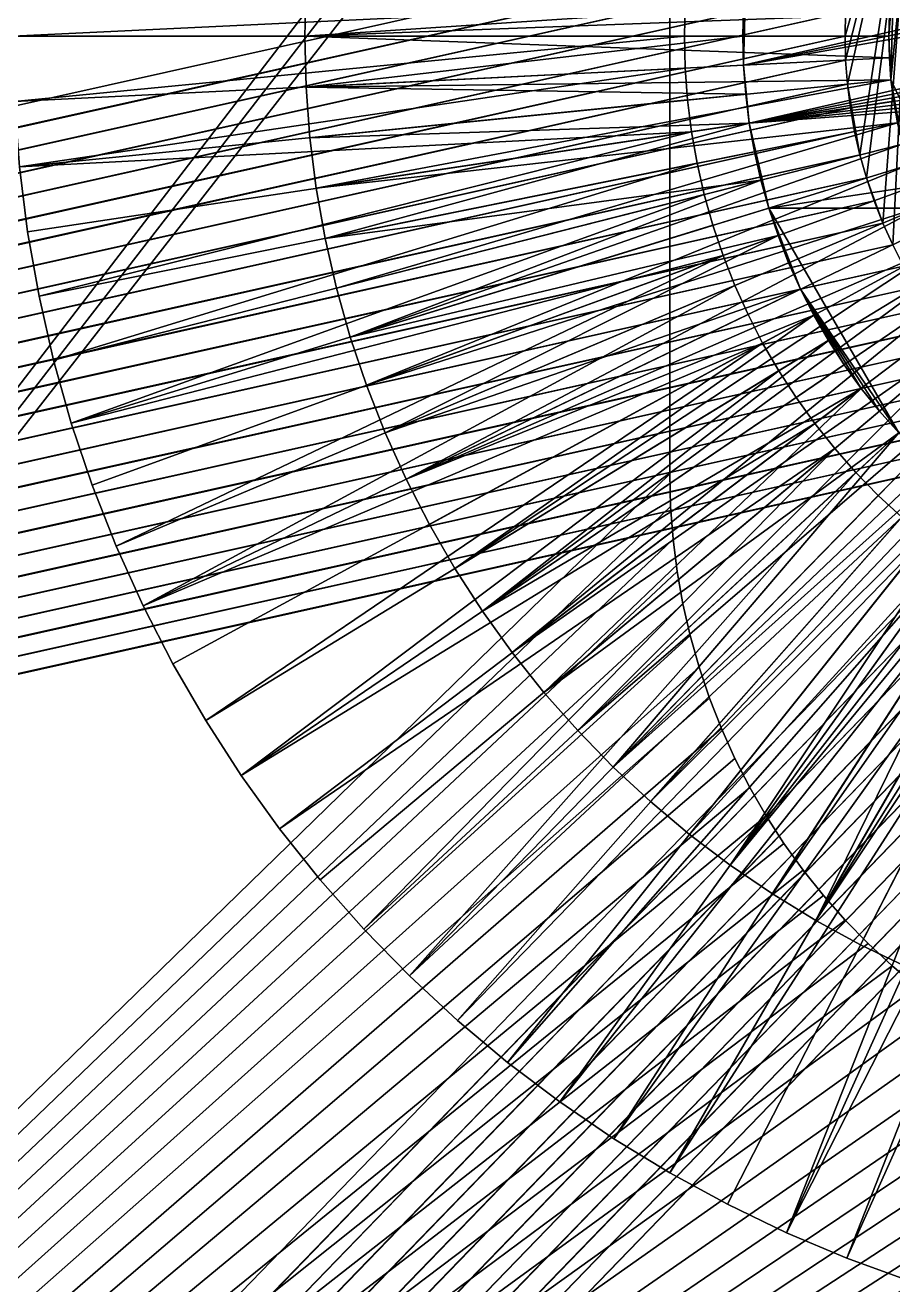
# Model space of a CAD drawing. Header units: millimetres. Extents: x 0 to 520, y -2 to 382.
# Drawn here: x 180.542 to 183.514, y 338.72 to 343.037 of the extents above; entities that cross this region are included whole.
import ezdxf

# ---------------------------------------------------------------- set-up
doc = ezdxf.new("R2010")
doc.units = ezdxf.units.MM

msp = doc.modelspace()

# ---------------------------------------------------------------- linework, layer by layer
at = {"layer": 'BRASS', "color": 52}
for points in [[(509.2, 369.2, 103), (10.8, 369.2, 103), (10.8, 10.8, 103)], [(509.2, 369.2, 103), (10.8, 10.8, 103), (509.2, 10.8, 103)], [(20.5, 359.5, 86), (183.401, 343.4071, 86), (38.3153, 310.9963, 86)], [(183.3521, 343.0822, 92), (183.5921, 343.8604, 92), (183.35, 343, 92)], [(183.35, 343, 92), (183.5921, 343.8604, 92), (183.3521, 342.9178, 92)], [(183.3521, 342.9178, 92), (183.5921, 343.8604, 92), (183.3582, 342.8357, 92)], [(183.3582, 342.8357, 92), (183.5921, 343.8604, 92), (183.401, 342.5929, 92)], [(183.401, 342.5929, 92), (183.5921, 343.8604, 92), (183.4233, 342.5137, 92)], [(183.4233, 342.5137, 92), (183.5921, 343.8604, 92), (183.4796, 342.3591, 92)], [(183.4796, 342.3591, 92), (183.5921, 343.8604, 92), (183.5134, 342.2841, 92)], [(183.5134, 342.2841, 92), (183.5921, 343.8604, 92), (183.5509, 342.2109, 92)], [(38.3153, 310.9963, 86), (183.401, 343.4071, 86), (183.3827, 343.3269, 86)], [(38.3153, 310.9963, 86), (183.3827, 343.3269, 86), (38.3633, 310.9295, 86)], [(38.3633, 310.9295, 86), (183.3827, 343.3269, 86), (183.3684, 343.2459, 86)], [(38.3633, 310.9295, 86), (183.3684, 343.2459, 86), (38.4079, 310.8604, 86)], [(38.4079, 310.8604, 86), (183.3684, 343.2459, 86), (183.3582, 343.1643, 86)], [(38.4079, 310.8604, 86), (183.3582, 343.1643, 86), (38.4491, 310.7891, 86)], [(38.4491, 310.7891, 86), (183.3582, 343.1643, 86), (183.3521, 343.0822, 86)], [(38.4491, 310.7891, 86), (183.3521, 343.0822, 86), (38.4866, 310.7159, 86)], [(38.4866, 310.7159, 86), (183.3521, 343.0822, 86), (183.35, 343, 86)], [(183.3521, 343.0822, 92), (183.35, 343, 92), (183.3521, 343.0822, 86)], [(183.3521, 343.0822, 86), (183.35, 343, 92), (183.35, 343, 86)], [(38.4866, 310.7159, 86), (183.35, 343, 86), (38.5204, 310.6409, 86)], [(38.5204, 310.6409, 86), (183.35, 343, 86), (183.3521, 342.9178, 86)], [(183.35, 343, 92), (183.3521, 342.9178, 92), (183.35, 343, 86)], [(183.35, 343, 86), (183.3521, 342.9178, 92), (183.3521, 342.9178, 86)], [(38.5204, 310.6409, 86), (183.3521, 342.9178, 86), (38.5505, 310.5643, 86)], [(38.5505, 310.5643, 86), (183.3521, 342.9178, 86), (183.3582, 342.8357, 86)], [(183.3521, 342.9178, 92), (183.3582, 342.8357, 92), (183.3521, 342.9178, 86)], [(183.3521, 342.9178, 86), (183.3582, 342.8357, 92), (183.3582, 342.8357, 86)], [(38.5505, 310.5643, 86), (183.3582, 342.8357, 86), (38.5767, 310.4863, 86)], [(38.5767, 310.4863, 86), (183.3582, 342.8357, 86), (183.3684, 342.7541, 86)], [(183.3582, 342.8357, 92), (183.3684, 342.7541, 92), (183.3582, 342.8357, 86)], [(183.3582, 342.8357, 86), (183.3684, 342.7541, 92), (183.3684, 342.7541, 86)], [(183.3684, 342.7541, 92), (183.3582, 342.8357, 92), (183.3827, 342.6731, 92)], [(183.3827, 342.6731, 92), (183.3582, 342.8357, 92), (183.401, 342.5929, 92)], [(38.5767, 310.4863, 86), (183.3684, 342.7541, 86), (38.599, 310.4071, 86)], [(38.599, 310.4071, 86), (183.3684, 342.7541, 86), (183.3827, 342.6731, 86)], [(183.3684, 342.7541, 92), (183.3827, 342.6731, 92), (183.3684, 342.7541, 86)], [(183.3684, 342.7541, 86), (183.3827, 342.6731, 92), (183.3827, 342.6731, 86)], [(38.599, 310.4071, 86), (183.3827, 342.6731, 86), (38.6173, 310.3269, 86)], [(38.6173, 310.3269, 86), (183.3827, 342.6731, 86), (183.401, 342.5929, 86)], [(183.3827, 342.6731, 92), (183.401, 342.5929, 92), (183.3827, 342.6731, 86)], [(183.3827, 342.6731, 86), (183.401, 342.5929, 92), (183.401, 342.5929, 86)], [(38.6173, 310.3269, 86), (183.401, 342.5929, 86), (38.6316, 310.2459, 86)], [(38.6316, 310.2459, 86), (183.401, 342.5929, 86), (183.4233, 342.5137, 86)], [(183.401, 342.5929, 92), (183.4233, 342.5137, 92), (183.401, 342.5929, 86)], [(183.401, 342.5929, 86), (183.4233, 342.5137, 92), (183.4233, 342.5137, 86)], [(38.6316, 310.2459, 86), (183.4233, 342.5137, 86), (38.6418, 310.1643, 86)], [(38.6418, 310.1643, 86), (183.4233, 342.5137, 86), (183.4495, 342.4357, 86)], [(183.4233, 342.5137, 92), (183.4495, 342.4357, 92), (183.4233, 342.5137, 86)], [(183.4233, 342.5137, 86), (183.4495, 342.4357, 92), (183.4495, 342.4357, 86)], [(183.4495, 342.4357, 92), (183.4233, 342.5137, 92), (183.4796, 342.3591, 92)], [(38.6418, 310.1643, 86), (183.4495, 342.4357, 86), (38.6479, 310.0822, 86)], [(38.6479, 310.0822, 86), (183.4495, 342.4357, 86), (183.4796, 342.3591, 86)], [(183.4495, 342.4357, 92), (183.4796, 342.3591, 92), (183.4495, 342.4357, 86)], [(183.4495, 342.4357, 86), (183.4796, 342.3591, 92), (183.4796, 342.3591, 86)], [(38.6479, 310.0822, 86), (183.4796, 342.3591, 86), (38.65, 310, 86)], [(38.65, 310, 86), (183.4796, 342.3591, 86), (183.5134, 342.2841, 86)], [(183.4796, 342.3591, 92), (183.5134, 342.2841, 92), (183.4796, 342.3591, 86)], [(183.4796, 342.3591, 86), (183.5134, 342.2841, 92), (183.5134, 342.2841, 86)], [(38.6479, 309.9178, 86), (183.5134, 342.2841, 86), (183.5509, 342.2109, 86)], [(38.65, 310, 86), (183.5134, 342.2841, 86), (38.6479, 309.9178, 86)], [(183.5134, 342.2841, 92), (183.5509, 342.2109, 92), (183.5134, 342.2841, 86)], [(183.5134, 342.2841, 86), (183.5509, 342.2109, 92), (183.5509, 342.2109, 86)], [(38.6418, 309.8357, 86), (183.5509, 342.2109, 86), (183.5921, 342.1396, 86)], [(38.6479, 309.9178, 86), (183.5509, 342.2109, 86), (38.6418, 309.8357, 86)], [(38.6316, 309.7541, 86), (183.5921, 342.1396, 86), (183.6367, 342.0705, 86)], [(38.6418, 309.8357, 86), (183.5921, 342.1396, 86), (38.6316, 309.7541, 86)], [(38.6173, 309.6731, 86), (183.6367, 342.0705, 86), (183.6847, 342.0037, 86)], [(38.6316, 309.7541, 86), (183.6367, 342.0705, 86), (38.6173, 309.6731, 86)], [(38.599, 309.5929, 86), (183.6847, 342.0037, 86), (183.736, 341.9394, 86)], [(38.6173, 309.6731, 86), (183.6847, 342.0037, 86), (38.599, 309.5929, 86)], [(38.599, 309.5929, 86), (183.736, 341.9394, 86), (38.5767, 309.5137, 86)], [(38.5767, 309.5137, 86), (183.736, 341.9394, 86), (183.7905, 341.8777, 86)], [(38.5505, 309.4357, 86), (183.7905, 341.8777, 86), (183.8479, 341.8188, 86)], [(38.5767, 309.5137, 86), (183.7905, 341.8777, 86), (38.5505, 309.4357, 86)], [(38.5505, 309.4357, 86), (183.8479, 341.8188, 86), (38.5204, 309.3591, 86)], [(183.8479, 341.8188, 86), (183.9082, 341.7629, 86), (38.5204, 309.3591, 86)], [(38.5204, 309.3591, 86), (183.9082, 341.7629, 86), (38.4866, 309.2841, 86)], [(183.9082, 341.7629, 86), (183.9712, 341.71, 86), (38.4866, 309.2841, 86)], [(38.4866, 309.2841, 86), (183.9712, 341.71, 86), (38.4491, 309.2109, 86)], [(183.9712, 341.71, 86), (184.0368, 341.6603, 86), (38.4491, 309.2109, 86)], [(38.4491, 309.2109, 86), (184.0368, 341.6603, 86), (38.4079, 309.1396, 86)], [(184.0368, 341.6603, 86), (184.1048, 341.614, 86), (38.4079, 309.1396, 86)], [(38.4079, 309.1396, 86), (184.1048, 341.614, 86), (38.3633, 309.0705, 86)], [(38.3633, 309.0705, 86), (184.1048, 341.614, 86), (38.3633, 190.9295, 86)], [(184.1048, 341.614, 86), (184.175, 341.5711, 86), (38.3633, 190.9295, 86)], [(38.3633, 190.9295, 86), (184.175, 341.5711, 86), (38.4079, 190.8604, 86)], [(184.175, 341.5711, 86), (184.2473, 341.5317, 86), (38.4079, 190.8604, 86)], [(38.4079, 190.8604, 86), (184.2473, 341.5317, 86), (38.4491, 190.7891, 86)], [(184.2473, 341.5317, 86), (184.3214, 341.496, 86), (38.4491, 190.7891, 86)], [(38.4491, 190.7891, 86), (184.3214, 341.496, 86), (38.4866, 190.7159, 86)], [(184.3214, 341.496, 86), (184.3972, 341.4641, 86), (38.4866, 190.7159, 86)], [(38.4866, 190.7159, 86), (184.3972, 341.4641, 86), (38.5204, 190.6409, 86)], [(184.3972, 341.4641, 86), (184.4745, 341.4359, 86), (38.5204, 190.6409, 86)], [(38.5204, 190.6409, 86), (184.4745, 341.4359, 86), (38.5505, 190.5643, 86)], [(184.4745, 341.4359, 86), (184.5531, 341.4117, 86), (38.5505, 190.5643, 86)], [(38.5505, 190.5643, 86), (184.5531, 341.4117, 86), (38.5767, 190.4863, 86)], [(184.5531, 341.4117, 86), (184.6328, 341.3914, 86), (38.5767, 190.4863, 86)], [(38.5767, 190.4863, 86), (184.6328, 341.3914, 86), (38.599, 190.4071, 86)], [(184.6328, 341.3914, 86), (184.7135, 341.3751, 86), (38.599, 190.4071, 86)], [(38.599, 190.4071, 86), (184.7135, 341.3751, 86), (38.6173, 190.3269, 86)], [(184.7135, 341.3751, 86), (184.7948, 341.3628, 86), (38.6173, 190.3269, 86)], [(38.6173, 190.3269, 86), (184.7948, 341.3628, 86), (38.6316, 190.2459, 86)], [(184.7948, 341.3628, 86), (184.8767, 341.3546, 86), (38.6316, 190.2459, 86)], [(38.6316, 190.2459, 86), (184.8767, 341.3546, 86), (38.6418, 190.1643, 86)], [(184.8767, 341.3546, 86), (184.9589, 341.3505, 86), (38.6418, 190.1643, 86)], [(38.6418, 190.1643, 86), (184.9589, 341.3505, 86), (38.6479, 190.0822, 86)], [(38.6479, 190.0822, 86), (185.0411, 341.3505, 86), (38.65, 190, 86)], [(184.9589, 341.3505, 86), (185.0411, 341.3505, 86), (38.6479, 190.0822, 86)], [(38.65, 190, 86), (185.0411, 341.3505, 86), (185.0411, 38.6495, 86)]]:
    msp.add_3dface(points, dxfattribs=at)
at = {"layer": 'STEEL', "color": 8}
for points in [[(173, 332, 86), (182.7612, 344.724, 86), (173, 360, 86)], [(182.75, 344.5, 83), (173, 332, 83), (173, 357, 83)], [(173, 332, 86), (182.7528, 344.6122, 86), (182.7612, 344.724, 86)], [(173, 332, 86), (182.75, 344.5, 86), (182.7528, 344.6122, 86)], [(182.75, 341.5, 83), (173, 332, 83), (182.75, 344.5, 83)], [(173, 332, 86), (182.75, 341.5, 86), (182.75, 344.5, 86)], [(182.75, 344.5, 83), (182.75, 344.5, 86), (182.75, 341.5, 83)], [(182.75, 341.5, 83), (182.75, 344.5, 86), (182.75, 341.5, 86)], [(183.0025, 342.9003, 90), (186.843, 343.7769, 90), (183.0099, 343.1991, 90)], [(183.0025, 342.9003, 90), (186.8794, 343.684, 90), (186.843, 343.7769, 90)], [(183.0025, 342.9003, 90), (186.9111, 343.5895, 90), (186.8794, 343.684, 90)], [(183.0223, 342.7019, 90), (186.9111, 343.5895, 90), (183.0025, 342.9003, 90)], [(183.0223, 342.7019, 90), (186.9382, 343.4935, 90), (186.9111, 343.5895, 90)], [(183.0223, 342.7019, 90), (186.9603, 343.3963, 90), (186.9382, 343.4935, 90)], [(183.5666, 343.4421, 80.4), (183.5075, 342.8506, 80.4), (183.5168, 343.2236, 80.4)], [(183.5666, 343.4421, 80.4), (183.9526, 341.9262, 80.4), (183.5075, 342.8506, 80.4)], [(183.0223, 342.7019, 90), (186.9777, 343.2981, 90), (186.9603, 343.3963, 90)], [(183.0223, 342.7019, 90), (186.9901, 343.1991, 90), (186.9777, 343.2981, 90)], [(180.5, 343, 83), (182.8027, 343.1097, 83), (180.5056, 343.2243, 83)], [(182.8027, 343.1097, 82), (180.5, 343, 82), (180.5056, 343.2243, 82)], [(183.5168, 343.2236, 80.4), (183.5, 343, 80.4), (183.5019, 343.0748, 80.4)], [(183.5168, 343.2236, 80.4), (183.5075, 342.8506, 80.4), (183.5, 343, 80.4)], [(183, 343, 90), (183.0099, 343.1991, 90), (183.0025, 343.0997, 90)], [(183.0025, 342.9003, 90), (183.0099, 343.1991, 90), (183, 343, 90)], [(183.0223, 342.7019, 90), (186.9975, 343.0997, 90), (186.9901, 343.1991, 90)], [(181.5, 343, 82), (183.0025, 343.0997, 82), (181.5044, 343.1745, 82)], [(181.5, 343, 82), (181.5044, 343.1745, 78.5), (181.5, 343, 78.5)], [(181.5, 343, 82), (181.5044, 343.1745, 82), (181.5044, 343.1745, 78.5)], [(183.5019, 343.0748, 78.5), (181.5, 343, 78.5), (181.5044, 343.1745, 78.5)], [(180.5, 343, 83), (182.8, 343, 83), (182.8027, 343.1097, 83)], [(182.8, 343, 82), (180.5, 343, 82), (182.8027, 343.1097, 82)], [(181.5, 343, 82), (183, 343, 82), (183.0025, 343.0997, 82)], [(182.8027, 343.1097, 82), (182.8, 343, 83), (182.8, 343, 82)], [(182.8027, 343.1097, 83), (182.8, 343, 83), (182.8027, 343.1097, 82)], [(183, 343, 90), (183.0025, 343.0997, 82), (183, 343, 82)], [(183, 343, 90), (183.0025, 343.0997, 90), (183.0025, 343.0997, 82)], [(183.0223, 342.7019, 90), (187, 343, 90), (186.9975, 343.0997, 90)], [(183.5, 343, 78.5), (181.5, 343, 78.5), (183.5019, 343.0748, 78.5)], [(183.5019, 343.0748, 80.4), (183.5, 343, 80.4), (183.5019, 343.0748, 78.5)], [(183.5019, 343.0748, 78.5), (183.5, 343, 80.4), (183.5, 343, 78.5)], [(180.5056, 342.7757, 83), (182.8, 343, 83), (180.5, 343, 83)], [(182.8, 343, 82), (180.5056, 342.7757, 82), (180.5, 343, 82)], [(180.5056, 342.7757, 83), (182.8027, 342.8903, 83), (182.8, 343, 83)], [(182.8027, 342.8903, 82), (180.5056, 342.7757, 82), (182.8, 343, 82)], [(181.5044, 342.8255, 82), (183, 343, 82), (181.5, 343, 82)], [(181.5044, 342.8255, 82), (181.5, 343, 82), (181.5, 343, 78.5)], [(181.5044, 342.8255, 82), (181.5, 343, 78.5), (181.5044, 342.8255, 78.5)], [(183.5019, 342.9252, 78.5), (181.5, 343, 78.5), (183.5, 343, 78.5)], [(183.5019, 342.9252, 78.5), (181.5044, 342.8255, 78.5), (181.5, 343, 78.5)], [(181.5044, 342.8255, 82), (183.0025, 342.9003, 82), (183, 343, 82)], [(182.8, 343, 83), (182.8027, 342.8903, 83), (182.8, 343, 82)], [(182.8, 343, 82), (182.8027, 342.8903, 83), (182.8027, 342.8903, 82)], [(183.0025, 342.9003, 90), (183, 343, 90), (183, 343, 82)], [(183.0025, 342.9003, 90), (183, 343, 82), (183.0025, 342.9003, 82)], [(183.0889, 342.4105, 90), (187, 343, 90), (183.0223, 342.7019, 90)], [(183.0889, 342.4105, 90), (186.9111, 342.4105, 90), (187, 343, 90)], [(183.5, 343, 80.4), (183.5019, 342.9252, 80.4), (183.5, 343, 78.5)], [(183.5, 343, 78.5), (183.5019, 342.9252, 80.4), (183.5019, 342.9252, 78.5)], [(183.5, 343, 80.4), (183.5075, 342.8506, 80.4), (183.5019, 342.9252, 80.4)], [(183.5075, 342.8506, 78.5), (181.5044, 342.8255, 78.5), (183.5019, 342.9252, 78.5)], [(183.5019, 342.9252, 78.5), (183.5075, 342.8506, 80.4), (183.5075, 342.8506, 78.5)], [(183.5019, 342.9252, 80.4), (183.5075, 342.8506, 80.4), (183.5019, 342.9252, 78.5)], [(180.5224, 342.5519, 83), (182.8027, 342.8903, 83), (180.5056, 342.7757, 83)], [(182.8027, 342.8903, 82), (180.5224, 342.5519, 82), (180.5056, 342.7757, 82)], [(180.5224, 342.5519, 83), (182.8109, 342.781, 83), (182.8027, 342.8903, 83)], [(182.8109, 342.781, 82), (180.5224, 342.5519, 82), (182.8027, 342.8903, 82)], [(181.5044, 342.8255, 82), (183.0099, 342.8009, 82), (183.0025, 342.9003, 82)], [(182.8027, 342.8903, 82), (182.8109, 342.781, 83), (182.8109, 342.781, 82)], [(182.8027, 342.8903, 83), (182.8109, 342.781, 83), (182.8027, 342.8903, 82)], [(183.0099, 342.8009, 90), (183.0025, 342.9003, 82), (183.0099, 342.8009, 82)], [(183.0099, 342.8009, 90), (183.0025, 342.9003, 90), (183.0025, 342.9003, 82)], [(183.0223, 342.7019, 90), (183.0025, 342.9003, 90), (183.0099, 342.8009, 90)], [(183.5075, 342.8506, 78.5), (181.5174, 342.6515, 78.5), (181.5044, 342.8255, 78.5)], [(183.5075, 342.8506, 78.5), (181.5391, 342.4784, 78.5), (181.5174, 342.6515, 78.5)], [(183.5168, 342.7764, 78.5), (181.5391, 342.4784, 78.5), (183.5075, 342.8506, 78.5)], [(183.5075, 342.8506, 78.5), (183.5168, 342.7764, 80.4), (183.5168, 342.7764, 78.5)], [(183.5075, 342.8506, 80.4), (183.5168, 342.7764, 80.4), (183.5075, 342.8506, 78.5)], [(183.5075, 342.8506, 80.4), (183.5297, 342.7028, 80.4), (183.5168, 342.7764, 80.4)], [(183.5075, 342.8506, 80.4), (183.5464, 342.6299, 80.4), (183.5297, 342.7028, 80.4)], [(183.5075, 342.8506, 80.4), (183.9526, 341.9262, 80.4), (183.5464, 342.6299, 80.4)], [(181.5174, 342.6515, 82), (183.0099, 342.8009, 82), (181.5044, 342.8255, 82)], [(181.5174, 342.6515, 82), (181.5044, 342.8255, 78.5), (181.5174, 342.6515, 78.5)], [(181.5174, 342.6515, 82), (181.5044, 342.8255, 82), (181.5044, 342.8255, 78.5)], [(181.5174, 342.6515, 82), (183.0223, 342.7019, 82), (183.0099, 342.8009, 82)], [(183.0223, 342.7019, 90), (183.0099, 342.8009, 82), (183.0223, 342.7019, 82)], [(183.0223, 342.7019, 90), (183.0099, 342.8009, 90), (183.0099, 342.8009, 82)], [(180.5224, 342.5519, 83), (182.8246, 342.6721, 83), (182.8109, 342.781, 83)], [(182.8246, 342.6721, 82), (180.5224, 342.5519, 82), (182.8109, 342.781, 82)], [(183.5297, 342.7028, 78.5), (181.5391, 342.4784, 78.5), (183.5168, 342.7764, 78.5)], [(182.8109, 342.781, 82), (182.8246, 342.6721, 83), (182.8246, 342.6721, 82)], [(182.8109, 342.781, 83), (182.8246, 342.6721, 83), (182.8109, 342.781, 82)], [(183.5297, 342.7028, 78.5), (181.5694, 342.3065, 78.5), (181.5391, 342.4784, 78.5)], [(183.5297, 342.7028, 78.5), (181.6082, 342.1363, 78.5), (181.5694, 342.3065, 78.5)], [(183.5464, 342.6299, 78.5), (181.6082, 342.1363, 78.5), (183.5297, 342.7028, 78.5)], [(180.5503, 342.3293, 83), (182.8246, 342.6721, 83), (180.5224, 342.5519, 83)], [(182.8246, 342.6721, 82), (180.5503, 342.3293, 82), (180.5224, 342.5519, 82)], [(180.5892, 342.1083, 83), (182.8246, 342.6721, 83), (180.5503, 342.3293, 83)], [(182.8246, 342.6721, 82), (180.5892, 342.1083, 82), (180.5503, 342.3293, 82)], [(180.5892, 342.1083, 83), (182.8436, 342.5641, 83), (182.8246, 342.6721, 83)], [(182.8436, 342.5641, 82), (180.5892, 342.1083, 82), (182.8246, 342.6721, 82)], [(181.5391, 342.4784, 82), (183.0223, 342.7019, 82), (181.5174, 342.6515, 82)], [(181.5694, 342.3065, 82), (183.0223, 342.7019, 82), (181.5391, 342.4784, 82)], [(181.5694, 342.3065, 82), (183.0397, 342.6037, 82), (183.0223, 342.7019, 82)], [(182.8246, 342.6721, 82), (182.8436, 342.5641, 83), (182.8436, 342.5641, 82)], [(182.8246, 342.6721, 83), (182.8436, 342.5641, 83), (182.8246, 342.6721, 82)], [(183.0223, 342.7019, 90), (183.0223, 342.7019, 82), (183.0397, 342.6037, 82)], [(183.0397, 342.6037, 90), (183.0223, 342.7019, 90), (183.0397, 342.6037, 82)], [(183.0618, 342.5065, 90), (183.0223, 342.7019, 90), (183.0397, 342.6037, 90)], [(183.0889, 342.4105, 90), (183.0223, 342.7019, 90), (183.0618, 342.5065, 90)], [(181.5391, 342.4784, 82), (181.5174, 342.6515, 78.5), (181.5391, 342.4784, 78.5)], [(181.5391, 342.4784, 82), (181.5174, 342.6515, 82), (181.5174, 342.6515, 78.5)], [(183.5464, 342.6299, 78.5), (181.6555, 341.9684, 78.5), (181.6082, 342.1363, 78.5)], [(183.5666, 342.5579, 78.5), (181.6555, 341.9684, 78.5), (183.5464, 342.6299, 78.5)], [(181.5694, 342.3065, 82), (183.0618, 342.5065, 82), (183.0397, 342.6037, 82)], [(183.0618, 342.5065, 90), (183.0397, 342.6037, 82), (183.0618, 342.5065, 82)], [(183.0618, 342.5065, 90), (183.0397, 342.6037, 90), (183.0397, 342.6037, 82)], [(180.5503, 342.3293, 83), (180.5224, 342.5519, 82), (180.5503, 342.3293, 82)], [(180.5503, 342.3293, 83), (180.5224, 342.5519, 83), (180.5224, 342.5519, 82)], [(180.6392, 341.8896, 83), (182.8436, 342.5641, 83), (180.5892, 342.1083, 83)], [(182.8436, 342.5641, 82), (180.6392, 341.8896, 82), (180.5892, 342.1083, 82)], [(180.6392, 341.8896, 83), (182.868, 342.4571, 83), (182.8436, 342.5641, 83)], [(182.868, 342.4571, 82), (180.6392, 341.8896, 82), (182.8436, 342.5641, 82)], [(183.5666, 342.5579, 78.5), (181.7111, 341.8029, 78.5), (181.6555, 341.9684, 78.5)], [(183.5905, 342.487, 78.5), (181.7111, 341.8029, 78.5), (183.5666, 342.5579, 78.5)], [(182.8436, 342.5641, 82), (182.868, 342.4571, 83), (182.868, 342.4571, 82)], [(182.8436, 342.5641, 83), (182.868, 342.4571, 83), (182.8436, 342.5641, 82)], [(181.6082, 342.1363, 82), (183.0618, 342.5065, 82), (181.5694, 342.3065, 82)], [(181.6555, 341.9684, 82), (183.0618, 342.5065, 82), (181.6082, 342.1363, 82)], [(181.6555, 341.9684, 82), (183.0889, 342.4105, 82), (183.0618, 342.5065, 82)], [(183.6178, 342.4173, 78.5), (181.7111, 341.8029, 78.5), (183.5905, 342.487, 78.5)], [(183.0889, 342.4105, 90), (183.0618, 342.5065, 82), (183.0889, 342.4105, 82)], [(183.0889, 342.4105, 90), (183.0618, 342.5065, 90), (183.0618, 342.5065, 82)], [(180.6999, 341.6736, 83), (182.868, 342.4571, 83), (180.6392, 341.8896, 83)], [(182.868, 342.4571, 82), (180.6999, 341.6736, 82), (180.6392, 341.8896, 82)], [(180.6999, 341.6736, 83), (182.8977, 342.3515, 83), (182.868, 342.4571, 83)], [(182.8977, 342.3515, 82), (180.6999, 341.6736, 82), (182.868, 342.4571, 82)], [(181.5391, 342.4784, 82), (181.5391, 342.4784, 78.5), (181.5694, 342.3065, 78.5)], [(181.5694, 342.3065, 82), (181.5391, 342.4784, 82), (181.5694, 342.3065, 78.5)], [(182.868, 342.4571, 82), (182.8977, 342.3515, 83), (182.8977, 342.3515, 82)], [(182.868, 342.4571, 83), (182.8977, 342.3515, 83), (182.868, 342.4571, 82)], [(181.6555, 341.9684, 82), (183.1206, 342.316, 82), (183.0889, 342.4105, 82)], [(183.6178, 342.4173, 78.5), (181.7748, 341.6405, 78.5), (181.7111, 341.8029, 78.5)], [(183.6178, 342.4173, 78.5), (181.8466, 341.4814, 78.5), (181.7748, 341.6405, 78.5)], [(183.6485, 342.3492, 78.5), (181.8466, 341.4814, 78.5), (183.6178, 342.4173, 78.5)], [(183.0889, 342.4105, 90), (183.0889, 342.4105, 82), (183.1206, 342.316, 82)], [(183.1206, 342.316, 90), (183.0889, 342.4105, 90), (183.1206, 342.316, 82)], [(183.1981, 342.1322, 90), (183.0889, 342.4105, 90), (183.1206, 342.316, 90)], [(183.5339, 341.6397, 90), (186.9111, 342.4105, 90), (183.0889, 342.4105, 90)], [(183.5339, 341.6397, 90), (183.0889, 342.4105, 90), (183.1981, 342.1322, 90)], [(180.5892, 342.1083, 83), (180.5503, 342.3293, 82), (180.5892, 342.1083, 82)], [(180.5892, 342.1083, 83), (180.5503, 342.3293, 83), (180.5503, 342.3293, 82)], [(180.6999, 341.6736, 83), (182.9327, 342.2476, 83), (182.8977, 342.3515, 83)], [(182.9327, 342.2476, 82), (180.6999, 341.6736, 82), (182.8977, 342.3515, 82)], [(181.7111, 341.8029, 82), (183.1206, 342.316, 82), (181.6555, 341.9684, 82)], [(181.7748, 341.6405, 82), (183.1206, 342.316, 82), (181.7111, 341.8029, 82)], [(181.7748, 341.6405, 82), (183.157, 342.2231, 82), (183.1206, 342.316, 82)], [(183.6827, 342.2826, 78.5), (181.8466, 341.4814, 78.5), (183.6485, 342.3492, 78.5)], [(182.8977, 342.3515, 82), (182.9327, 342.2476, 83), (182.9327, 342.2476, 82)], [(182.8977, 342.3515, 83), (182.9327, 342.2476, 83), (182.8977, 342.3515, 82)], [(183.157, 342.2231, 90), (183.1206, 342.316, 82), (183.157, 342.2231, 82)], [(183.157, 342.2231, 90), (183.1206, 342.316, 90), (183.1206, 342.316, 82)], [(183.1981, 342.1322, 90), (183.1206, 342.316, 90), (183.157, 342.2231, 90)], [(181.6082, 342.1363, 82), (181.5694, 342.3065, 78.5), (181.6082, 342.1363, 78.5)], [(181.6082, 342.1363, 82), (181.5694, 342.3065, 82), (181.5694, 342.3065, 78.5)], [(183.6827, 342.2826, 78.5), (181.9262, 341.3261, 78.5), (181.8466, 341.4814, 78.5)], [(183.6827, 342.2826, 78.5), (182.0135, 341.175, 78.5), (181.9262, 341.3261, 78.5)], [(183.7201, 342.2178, 78.5), (182.0135, 341.175, 78.5), (183.6827, 342.2826, 78.5)], [(180.7714, 341.4609, 83), (182.9327, 342.2476, 83), (180.6999, 341.6736, 83)], [(182.9327, 342.2476, 82), (180.7714, 341.4609, 82), (180.6999, 341.6736, 82)], [(180.8534, 341.252, 83), (182.9327, 342.2476, 83), (180.7714, 341.4609, 83)], [(182.9327, 342.2476, 82), (180.8534, 341.252, 82), (180.7714, 341.4609, 82)], [(180.8534, 341.252, 83), (182.9728, 342.1454, 83), (182.9327, 342.2476, 83)], [(182.9728, 342.1454, 82), (180.8534, 341.252, 82), (182.9327, 342.2476, 82)], [(182.9327, 342.2476, 82), (182.9728, 342.1454, 83), (182.9728, 342.1454, 82)], [(182.9327, 342.2476, 83), (182.9728, 342.1454, 83), (182.9327, 342.2476, 82)], [(181.7748, 341.6405, 82), (183.1981, 342.1322, 82), (183.157, 342.2231, 82)], [(183.7201, 342.2178, 78.5), (182.1082, 341.0284, 78.5), (182.0135, 341.175, 78.5)], [(183.7606, 342.155, 78.5), (182.1082, 341.0284, 78.5), (183.7201, 342.2178, 78.5)], [(183.1981, 342.1322, 90), (183.157, 342.2231, 82), (183.1981, 342.1322, 82)], [(183.1981, 342.1322, 90), (183.157, 342.2231, 90), (183.157, 342.2231, 82)], [(180.9456, 341.0475, 83), (182.9728, 342.1454, 83), (180.8534, 341.252, 83)], [(182.9728, 342.1454, 82), (180.9456, 341.0475, 82), (180.8534, 341.252, 82)], [(180.9456, 341.0475, 83), (183.0179, 342.0455, 83), (182.9728, 342.1454, 83)], [(183.0179, 342.0455, 82), (180.9456, 341.0475, 82), (182.9728, 342.1454, 82)], [(183.7606, 342.155, 78.5), (182.21, 340.8867, 78.5), (182.1082, 341.0284, 78.5)], [(183.8043, 342.0943, 78.5), (182.21, 340.8867, 78.5), (183.7606, 342.155, 78.5)], [(182.9728, 342.1454, 82), (183.0179, 342.0455, 83), (183.0179, 342.0455, 82)], [(182.9728, 342.1454, 83), (183.0179, 342.0455, 83), (182.9728, 342.1454, 82)], [(180.6392, 341.8896, 83), (180.5892, 342.1083, 82), (180.6392, 341.8896, 82)], [(180.6392, 341.8896, 83), (180.5892, 342.1083, 83), (180.5892, 342.1083, 82)], [(181.6082, 342.1363, 82), (181.6082, 342.1363, 78.5), (181.6555, 341.9684, 78.5)], [(181.6555, 341.9684, 82), (181.6082, 342.1363, 82), (181.6555, 341.9684, 78.5)], [(181.8466, 341.4814, 82), (183.1981, 342.1322, 82), (181.7748, 341.6405, 82)], [(181.8466, 341.4814, 82), (183.2436, 342.0435, 82), (183.1981, 342.1322, 82)], [(183.2436, 342.0435, 90), (183.1981, 342.1322, 82), (183.2436, 342.0435, 82)], [(183.2436, 342.0435, 90), (183.1981, 342.1322, 90), (183.1981, 342.1322, 82)], [(183.3475, 341.8734, 90), (183.1981, 342.1322, 90), (183.2436, 342.0435, 90)], [(183.4057, 341.7924, 90), (183.1981, 342.1322, 90), (183.3475, 341.8734, 90)], [(183.4679, 341.7144, 90), (183.1981, 342.1322, 90), (183.4057, 341.7924, 90)], [(183.5339, 341.6397, 90), (183.1981, 342.1322, 90), (183.4679, 341.7144, 90)], [(183.8509, 342.0358, 78.5), (182.21, 340.8867, 78.5), (183.8043, 342.0943, 78.5)], [(180.9456, 341.0475, 83), (183.0679, 341.9478, 83), (183.0179, 342.0455, 83)], [(183.0679, 341.9478, 82), (180.9456, 341.0475, 82), (183.0179, 342.0455, 82)], [(181.9262, 341.3261, 82), (183.2436, 342.0435, 82), (181.8466, 341.4814, 82)], [(182.0135, 341.175, 82), (183.2436, 342.0435, 82), (181.9262, 341.3261, 82)], [(182.0135, 341.175, 82), (183.2934, 341.9571, 82), (183.2436, 342.0435, 82)], [(183.8509, 342.0358, 78.5), (182.3188, 340.7502, 78.5), (182.21, 340.8867, 78.5)], [(183.8509, 342.0358, 78.5), (182.4343, 340.6194, 78.5), (182.3188, 340.7502, 78.5)], [(183.9004, 341.9797, 78.5), (182.4343, 340.6194, 78.5), (183.8509, 342.0358, 78.5)], [(183.0179, 342.0455, 82), (183.0679, 341.9478, 83), (183.0679, 341.9478, 82)], [(183.0179, 342.0455, 83), (183.0679, 341.9478, 83), (183.0179, 342.0455, 82)], [(183.2934, 341.9571, 90), (183.2436, 342.0435, 90), (183.2436, 342.0435, 82)], [(183.2934, 341.9571, 90), (183.2436, 342.0435, 82), (183.2934, 341.9571, 82)], [(183.3475, 341.8734, 90), (183.2436, 342.0435, 90), (183.2934, 341.9571, 90)], [(183.9526, 341.9262, 78.5), (182.4343, 340.6194, 78.5), (183.9004, 341.9797, 78.5)], [(181.048, 340.8479, 83), (183.0679, 341.9478, 83), (180.9456, 341.0475, 83)], [(183.0679, 341.9478, 82), (181.048, 340.8479, 82), (180.9456, 341.0475, 82)], [(181.1602, 340.6535, 83), (183.0679, 341.9478, 83), (181.048, 340.8479, 83)], [(183.0679, 341.9478, 82), (181.1602, 340.6535, 82), (181.048, 340.8479, 82)], [(181.1602, 340.6535, 83), (183.1228, 341.8528, 83), (183.0679, 341.9478, 83)], [(183.1228, 341.8528, 82), (181.1602, 340.6535, 82), (183.0679, 341.9478, 82)], [(181.6555, 341.9684, 82), (181.6555, 341.9684, 78.5), (181.7111, 341.8029, 78.5)], [(181.7111, 341.8029, 82), (181.6555, 341.9684, 82), (181.7111, 341.8029, 78.5)], [(182.1082, 341.0284, 82), (183.2934, 341.9571, 82), (182.0135, 341.175, 82)], [(182.1082, 341.0284, 82), (183.3475, 341.8734, 82), (183.2934, 341.9571, 82)], [(183.9526, 341.9262, 78.5), (182.5562, 340.4945, 78.5), (182.4343, 340.6194, 78.5)], [(184.0075, 341.8753, 78.5), (182.5562, 340.4945, 78.5), (183.9526, 341.9262, 78.5)], [(183.0679, 341.9478, 83), (183.1228, 341.8528, 83), (183.0679, 341.9478, 82)], [(183.0679, 341.9478, 82), (183.1228, 341.8528, 83), (183.1228, 341.8528, 82)], [(183.3475, 341.8734, 90), (183.2934, 341.9571, 90), (183.2934, 341.9571, 82)], [(183.3475, 341.8734, 90), (183.2934, 341.9571, 82), (183.3475, 341.8734, 82)], [(180.6999, 341.6736, 83), (180.6392, 341.8896, 82), (180.6999, 341.6736, 82)], [(180.6999, 341.6736, 83), (180.6392, 341.8896, 83), (180.6392, 341.8896, 82)], [(181.2819, 340.4651, 83), (183.1228, 341.8528, 83), (181.1602, 340.6535, 83)], [(183.1228, 341.8528, 82), (181.2819, 340.4651, 82), (181.1602, 340.6535, 82)], [(181.2819, 340.4651, 83), (183.1823, 341.7607, 83), (183.1228, 341.8528, 83)], [(183.1823, 341.7607, 82), (181.2819, 340.4651, 82), (183.1228, 341.8528, 82)], [(182.1082, 341.0284, 82), (183.4057, 341.7924, 82), (183.3475, 341.8734, 82)], [(182.6841, 340.3758, 78.5), (182.5562, 340.4945, 78.5), (184.0075, 341.8753, 78.5)], [(184.0648, 341.8273, 78.5), (182.6841, 340.3758, 78.5), (184.0075, 341.8753, 78.5)], [(183.1228, 341.8528, 83), (183.1823, 341.7607, 83), (183.1228, 341.8528, 82)], [(183.1228, 341.8528, 82), (183.1823, 341.7607, 83), (183.1823, 341.7607, 82)], [(183.4057, 341.7924, 90), (183.3475, 341.8734, 90), (183.3475, 341.8734, 82)], [(183.4057, 341.7924, 90), (183.3475, 341.8734, 82), (183.4057, 341.7924, 82)], [(181.7748, 341.6405, 82), (181.7111, 341.8029, 78.5), (181.7748, 341.6405, 78.5)], [(181.7748, 341.6405, 82), (181.7111, 341.8029, 82), (181.7111, 341.8029, 78.5)], [(182.8178, 340.2636, 78.5), (182.6841, 340.3758, 78.5), (184.0648, 341.8273, 78.5)], [(182.9569, 340.1582, 78.5), (182.8178, 340.2636, 78.5), (184.0648, 341.8273, 78.5)], [(184.1244, 341.7821, 78.5), (182.9569, 340.1582, 78.5), (184.0648, 341.8273, 78.5)], [(181.2819, 340.4651, 83), (183.2463, 341.6716, 83), (183.1823, 341.7607, 83)], [(183.2463, 341.6716, 82), (181.2819, 340.4651, 82), (183.1823, 341.7607, 82)], [(182.21, 340.8867, 82), (183.4057, 341.7924, 82), (182.1082, 341.0284, 82)], [(182.3188, 340.7502, 82), (183.4057, 341.7924, 82), (182.21, 340.8867, 82)], [(182.3188, 340.7502, 82), (183.4679, 341.7144, 82), (183.4057, 341.7924, 82)], [(184.1862, 341.74, 78.5), (182.9569, 340.1582, 78.5), (184.1244, 341.7821, 78.5)], [(183.1823, 341.7607, 83), (183.2463, 341.6716, 83), (183.1823, 341.7607, 82)], [(183.1823, 341.7607, 82), (183.2463, 341.6716, 83), (183.2463, 341.6716, 82)], [(183.4679, 341.7144, 90), (183.4057, 341.7924, 90), (183.4057, 341.7924, 82)], [(183.4679, 341.7144, 90), (183.4057, 341.7924, 82), (183.4679, 341.7144, 82)], [(182.3188, 340.7502, 82), (183.5339, 341.6397, 82), (183.4679, 341.7144, 82)], [(183.1011, 340.0599, 78.5), (182.9569, 340.1582, 78.5), (184.1862, 341.74, 78.5)], [(184.25, 341.701, 78.5), (183.1011, 340.0599, 78.5), (184.1862, 341.74, 78.5)], [(183.5339, 341.6397, 90), (183.4679, 341.7144, 90), (183.4679, 341.7144, 82)], [(183.5339, 341.6397, 90), (183.4679, 341.7144, 82), (183.5339, 341.6397, 82)], [(180.7714, 341.4609, 83), (180.6999, 341.6736, 82), (180.7714, 341.4609, 82)], [(180.7714, 341.4609, 83), (180.6999, 341.6736, 83), (180.6999, 341.6736, 82)], [(181.4129, 340.2829, 83), (183.2463, 341.6716, 83), (181.2819, 340.4651, 83)], [(183.2463, 341.6716, 82), (181.4129, 340.2829, 82), (181.2819, 340.4651, 82)], [(181.4129, 340.2829, 83), (183.3147, 341.5859, 83), (183.2463, 341.6716, 83)], [(183.3147, 341.5859, 82), (181.4129, 340.2829, 82), (183.2463, 341.6716, 82)], [(183.25, 339.9689, 78.5), (183.1011, 340.0599, 78.5), (184.25, 341.701, 78.5)], [(183.2463, 341.6716, 83), (183.3147, 341.5859, 83), (183.2463, 341.6716, 82)], [(183.2463, 341.6716, 82), (183.3147, 341.5859, 83), (183.3147, 341.5859, 82)], [(184.3157, 341.6652, 78.5), (183.25, 339.9689, 78.5), (184.25, 341.701, 78.5)], [(181.8466, 341.4814, 82), (181.7748, 341.6405, 78.5), (181.8466, 341.4814, 78.5)], [(181.8466, 341.4814, 82), (181.7748, 341.6405, 82), (181.7748, 341.6405, 78.5)], [(182.4343, 340.6194, 82), (183.5339, 341.6397, 82), (182.3188, 340.7502, 82)], [(182.5562, 340.4945, 82), (183.5339, 341.6397, 82), (182.4343, 340.6194, 82)], [(182.5562, 340.4945, 82), (183.6035, 341.5683, 82), (183.5339, 341.6397, 82)], [(183.4033, 339.8854, 78.5), (183.25, 339.9689, 78.5), (184.3157, 341.6652, 78.5)], [(183.5605, 339.8097, 78.5), (183.4033, 339.8854, 78.5), (184.3157, 341.6652, 78.5)], [(181.5528, 340.1075, 83), (183.3147, 341.5859, 83), (181.4129, 340.2829, 83)], [(183.3147, 341.5859, 82), (181.5528, 340.1075, 82), (181.4129, 340.2829, 82)], [(181.7013, 339.9392, 83), (183.3147, 341.5859, 83), (181.5528, 340.1075, 83)], [(183.3147, 341.5859, 82), (181.7013, 339.9392, 82), (181.5528, 340.1075, 82)], [(181.7013, 339.9392, 83), (183.3873, 341.5036, 83), (183.3147, 341.5859, 83)], [(183.3873, 341.5036, 82), (181.7013, 339.9392, 82), (183.3147, 341.5859, 82)], [(183.3147, 341.5859, 83), (183.3873, 341.5036, 83), (183.3147, 341.5859, 82)], [(183.3147, 341.5859, 82), (183.3873, 341.5036, 83), (183.3873, 341.5036, 82)], [(182.5562, 340.4945, 82), (183.6766, 341.5004, 82), (183.6035, 341.5683, 82)], [(182.7528, 341.3878, 83), (173, 332, 83), (182.75, 341.5, 83)], [(173, 332, 86), (182.7528, 341.3878, 86), (182.75, 341.5, 86)], [(181.8579, 339.7786, 83), (183.3873, 341.5036, 83), (181.7013, 339.9392, 83)], [(183.3873, 341.5036, 82), (181.8579, 339.7786, 82), (181.7013, 339.9392, 82)], [(181.8579, 339.7786, 83), (183.4639, 341.4251, 83), (183.3873, 341.5036, 83)], [(183.4639, 341.4251, 82), (181.8579, 339.7786, 82), (183.3873, 341.5036, 82)], [(182.5562, 340.4945, 82), (182.6841, 340.3758, 82), (183.6766, 341.5004, 82)], [(182.6841, 340.3758, 82), (183.753, 341.4363, 82), (183.6766, 341.5004, 82)], [(182.75, 341.5, 86), (182.7528, 341.3878, 86), (182.75, 341.5, 83)], [(182.75, 341.5, 83), (182.7528, 341.3878, 86), (182.7528, 341.3878, 83)], [(183.3873, 341.5036, 83), (183.4639, 341.4251, 83), (183.3873, 341.5036, 82)], [(183.3873, 341.5036, 82), (183.4639, 341.4251, 83), (183.4639, 341.4251, 82)], [(180.8534, 341.252, 83), (180.7714, 341.4609, 82), (180.8534, 341.252, 82)], [(180.8534, 341.252, 83), (180.7714, 341.4609, 83), (180.7714, 341.4609, 82)], [(181.8466, 341.4814, 82), (181.8466, 341.4814, 78.5), (181.9262, 341.3261, 78.5)], [(181.9262, 341.3261, 82), (181.8466, 341.4814, 82), (181.9262, 341.3261, 78.5)], [(181.8579, 339.7786, 83), (183.5443, 341.3505, 83), (183.4639, 341.4251, 83)], [(183.5443, 341.3505, 82), (181.8579, 339.7786, 82), (183.4639, 341.4251, 82)], [(182.6841, 340.3758, 82), (182.8178, 340.2636, 82), (183.753, 341.4363, 82)], [(182.8178, 340.2636, 82), (183.8325, 341.3761, 82), (183.753, 341.4363, 82)], [(183.4639, 341.4251, 83), (183.5443, 341.3505, 83), (183.4639, 341.4251, 82)], [(183.4639, 341.4251, 82), (183.5443, 341.3505, 83), (183.5443, 341.3505, 82)], [(182.7612, 341.276, 83), (173, 332, 83), (182.7528, 341.3878, 83)], [(173, 332, 86), (182.7612, 341.276, 86), (182.7528, 341.3878, 86)], [(182.7528, 341.3878, 86), (182.7612, 341.276, 86), (182.7528, 341.3878, 83)], [(182.7528, 341.3878, 83), (182.7612, 341.276, 86), (182.7612, 341.276, 83)], [(182.8178, 340.2636, 82), (182.9569, 340.1582, 82), (183.8325, 341.3761, 82)], [(182.9569, 340.1582, 82), (183.9149, 341.3199, 82), (183.8325, 341.3761, 82)], [(181.8579, 339.7786, 83), (182.0224, 339.626, 83), (183.5443, 341.3505, 83)], [(182.0224, 339.626, 82), (181.8579, 339.7786, 82), (183.5443, 341.3505, 82)], [(182.0135, 341.175, 82), (181.9262, 341.3261, 82), (181.9262, 341.3261, 78.5)], [(182.0135, 341.175, 82), (181.9262, 341.3261, 78.5), (182.0135, 341.175, 78.5)], [(182.0224, 339.626, 83), (183.6283, 341.28, 83), (183.5443, 341.3505, 83)], [(183.6283, 341.28, 82), (182.0224, 339.626, 82), (183.5443, 341.3505, 82)], [(182.0224, 339.626, 83), (182.1943, 339.4818, 83), (183.6283, 341.28, 83)], [(182.1943, 339.4818, 82), (182.0224, 339.626, 82), (183.6283, 341.28, 82)], [(182.1943, 339.4818, 83), (183.7158, 341.2137, 83), (183.6283, 341.28, 83)], [(183.7158, 341.2137, 82), (182.1943, 339.4818, 82), (183.6283, 341.28, 82)], [(182.9569, 340.1582, 82), (183.1011, 340.0599, 82), (183.9149, 341.3199, 82)], [(183.1011, 340.0599, 82), (183.25, 339.9689, 82), (183.9149, 341.3199, 82)], [(183.25, 339.9689, 82), (184, 341.2679, 82), (183.9149, 341.3199, 82)], [(182.7751, 341.1647, 83), (173, 332, 83), (182.7612, 341.276, 83)], [(173, 332, 86), (182.7751, 341.1647, 86), (182.7612, 341.276, 86)], [(180.9456, 341.0475, 83), (180.8534, 341.252, 82), (180.9456, 341.0475, 82)], [(180.9456, 341.0475, 83), (180.8534, 341.252, 83), (180.8534, 341.252, 82)], [(182.7612, 341.276, 83), (182.7612, 341.276, 86), (182.7751, 341.1647, 83)], [(182.7612, 341.276, 86), (182.7751, 341.1647, 86), (182.7751, 341.1647, 83)], [(183.25, 339.9689, 82), (184.0876, 341.2203, 82), (184, 341.2679, 82)], [(182.1943, 339.4818, 83), (182.3732, 339.3463, 83), (183.7158, 341.2137, 83)], [(182.3732, 339.3463, 82), (182.1943, 339.4818, 82), (183.7158, 341.2137, 82)], [(182.3732, 339.3463, 83), (183.8064, 341.1519, 83), (183.7158, 341.2137, 83)], [(183.8064, 341.1519, 82), (182.3732, 339.3463, 82), (183.7158, 341.2137, 82)], [(183.25, 339.9689, 82), (183.4033, 339.8854, 82), (184.0876, 341.2203, 82)], [(183.4033, 339.8854, 82), (183.5605, 339.8097, 82), (184.0876, 341.2203, 82)], [(182.7946, 341.0542, 83), (173, 332, 83), (182.7751, 341.1647, 83)], [(173, 332, 86), (182.7946, 341.0542, 86), (182.7751, 341.1647, 86)], [(182.1082, 341.0284, 82), (182.0135, 341.175, 82), (182.0135, 341.175, 78.5)], [(182.1082, 341.0284, 82), (182.0135, 341.175, 78.5), (182.1082, 341.0284, 78.5)], [(182.3732, 339.3463, 83), (182.5585, 339.2199, 83), (183.8064, 341.1519, 83)], [(182.5585, 339.2199, 82), (182.3732, 339.3463, 82), (183.8064, 341.1519, 82)], [(182.5585, 339.2199, 83), (183.9, 341.0947, 83), (183.8064, 341.1519, 83)], [(183.9, 341.0947, 82), (182.5585, 339.2199, 82), (183.8064, 341.1519, 82)], [(182.7751, 341.1647, 86), (182.7946, 341.0542, 86), (182.7751, 341.1647, 83)], [(182.7751, 341.1647, 83), (182.7946, 341.0542, 86), (182.7946, 341.0542, 83)], [(182.5585, 339.2199, 83), (182.75, 339.1029, 83), (183.9, 341.0947, 83)], [(182.75, 339.1029, 82), (182.5585, 339.2199, 82), (183.9, 341.0947, 82)], [(182.75, 339.1029, 83), (183.9963, 341.0423, 83), (183.9, 341.0947, 83)], [(183.9963, 341.0423, 82), (182.75, 339.1029, 82), (183.9, 341.0947, 82)], [(182.8196, 340.9448, 83), (173, 332, 83), (182.7946, 341.0542, 83)], [(173, 332, 86), (182.8196, 340.9448, 86), (182.7946, 341.0542, 86)], [(181.048, 340.8479, 83), (180.9456, 341.0475, 82), (181.048, 340.8479, 82)], [(181.048, 340.8479, 83), (180.9456, 341.0475, 83), (180.9456, 341.0475, 82)], [(182.21, 340.8867, 82), (182.1082, 341.0284, 82), (182.1082, 341.0284, 78.5)], [(182.21, 340.8867, 82), (182.1082, 341.0284, 78.5), (182.21, 340.8867, 78.5)], [(182.75, 339.1029, 83), (182.9471, 338.9956, 83), (183.9963, 341.0423, 83)], [(182.9471, 338.9956, 82), (182.75, 339.1029, 82), (183.9963, 341.0423, 82)], [(182.7946, 341.0542, 83), (182.7946, 341.0542, 86), (182.8196, 340.9448, 83)], [(182.7946, 341.0542, 86), (182.8196, 340.9448, 86), (182.8196, 340.9448, 83)], [(182.9471, 338.9956, 83), (183.1492, 338.8982, 83), (183.9963, 341.0423, 83)], [(183.1492, 338.8982, 82), (182.9471, 338.9956, 82), (183.9963, 341.0423, 82)], [(183.1492, 338.8982, 83), (184.0952, 340.9947, 83), (183.9963, 341.0423, 83)], [(184.0952, 340.9947, 82), (183.1492, 338.8982, 82), (183.9963, 341.0423, 82)], [(183.1492, 338.8982, 83), (184.1962, 340.9521, 83), (184.0952, 340.9947, 83)], [(184.1962, 340.9521, 82), (183.1492, 338.8982, 82), (184.0952, 340.9947, 82)], [(182.85, 340.8368, 83), (173, 332, 83), (182.8196, 340.9448, 83)], [(173, 332, 86), (182.85, 340.8368, 86), (182.8196, 340.9448, 86)], [(182.8196, 340.9448, 83), (182.8196, 340.9448, 86), (182.85, 340.8368, 83)], [(182.8196, 340.9448, 86), (182.85, 340.8368, 86), (182.85, 340.8368, 83)], [(183.1492, 338.8982, 83), (183.356, 338.8111, 83), (184.1962, 340.9521, 83)], [(183.356, 338.8111, 82), (183.1492, 338.8982, 82), (184.1962, 340.9521, 82)], [(183.356, 338.8111, 83), (184.2993, 340.9146, 83), (184.1962, 340.9521, 83)], [(184.2993, 340.9146, 82), (183.356, 338.8111, 82), (184.1962, 340.9521, 82)], [(183.356, 338.8111, 83), (183.5668, 338.7343, 83), (184.2993, 340.9146, 83)], [(183.5668, 338.7343, 82), (183.356, 338.8111, 82), (184.2993, 340.9146, 82)], [(181.1602, 340.6535, 83), (181.048, 340.8479, 83), (181.048, 340.8479, 82)], [(181.1602, 340.6535, 83), (181.048, 340.8479, 82), (181.1602, 340.6535, 82)], [(182.21, 340.8867, 82), (182.21, 340.8867, 78.5), (182.3188, 340.7502, 78.5)], [(182.3188, 340.7502, 82), (182.21, 340.8867, 82), (182.3188, 340.7502, 78.5)], [(182.8857, 340.7305, 83), (173, 332, 83), (182.85, 340.8368, 83)], [(173, 332, 86), (182.8857, 340.7305, 86), (182.85, 340.8368, 86)], [(182.85, 340.8368, 86), (182.8857, 340.7305, 86), (182.85, 340.8368, 83)], [(182.85, 340.8368, 83), (182.8857, 340.7305, 86), (182.8857, 340.7305, 83)], [(182.9267, 340.626, 83), (173, 332, 83), (182.8857, 340.7305, 83)], [(173, 332, 86), (182.9267, 340.626, 86), (182.8857, 340.7305, 86)], [(182.4343, 340.6194, 82), (182.3188, 340.7502, 82), (182.3188, 340.7502, 78.5)], [(182.4343, 340.6194, 82), (182.3188, 340.7502, 78.5), (182.4343, 340.6194, 78.5)], [(182.8857, 340.7305, 86), (182.9267, 340.626, 86), (182.8857, 340.7305, 83)], [(182.8857, 340.7305, 83), (182.9267, 340.626, 86), (182.9267, 340.626, 83)], [(181.2819, 340.4651, 83), (181.1602, 340.6535, 83), (181.1602, 340.6535, 82)], [(181.2819, 340.4651, 83), (181.1602, 340.6535, 82), (181.2819, 340.4651, 82)], [(182.9728, 340.5238, 83), (173, 332, 83), (182.9267, 340.626, 83)], [(173, 332, 86), (182.9728, 340.5238, 86), (182.9267, 340.626, 86)], [(182.5562, 340.4945, 82), (182.4343, 340.6194, 82), (182.4343, 340.6194, 78.5)], [(182.5562, 340.4945, 82), (182.4343, 340.6194, 78.5), (182.5562, 340.4945, 78.5)], [(182.9267, 340.626, 83), (182.9267, 340.626, 86), (182.9728, 340.5238, 83)], [(182.9267, 340.626, 86), (182.9728, 340.5238, 86), (182.9728, 340.5238, 83)], [(183.024, 340.4239, 83), (173, 332, 83), (182.9728, 340.5238, 83)], [(173, 332, 86), (183.024, 340.4239, 86), (182.9728, 340.5238, 86)], [(182.9728, 340.5238, 86), (183.024, 340.4239, 86), (182.9728, 340.5238, 83)], [(182.9728, 340.5238, 83), (183.024, 340.4239, 86), (183.024, 340.4239, 83)], [(181.4129, 340.2829, 83), (181.2819, 340.4651, 83), (181.2819, 340.4651, 82)], [(181.4129, 340.2829, 83), (181.2819, 340.4651, 82), (181.4129, 340.2829, 82)], [(182.5562, 340.4945, 82), (182.5562, 340.4945, 78.5), (182.6841, 340.3758, 78.5)], [(182.6841, 340.3758, 82), (182.5562, 340.4945, 82), (182.6841, 340.3758, 78.5)], [(183.0801, 340.3268, 83), (173, 332, 83), (183.024, 340.4239, 83)], [(173, 332, 86), (183.0801, 340.3268, 86), (183.024, 340.4239, 86)], [(183.024, 340.4239, 83), (183.0801, 340.3268, 86), (183.0801, 340.3268, 83)], [(183.024, 340.4239, 86), (183.0801, 340.3268, 86), (183.024, 340.4239, 83)], [(182.8178, 340.2636, 82), (182.6841, 340.3758, 82), (182.6841, 340.3758, 78.5)], [(182.8178, 340.2636, 82), (182.6841, 340.3758, 78.5), (182.8178, 340.2636, 78.5)], [(183.141, 340.2325, 83), (173, 332, 83), (183.0801, 340.3268, 83)], [(173, 332, 86), (183.141, 340.2325, 86), (183.0801, 340.3268, 86)], [(183.0801, 340.3268, 83), (183.141, 340.2325, 86), (183.141, 340.2325, 83)], [(183.0801, 340.3268, 86), (183.141, 340.2325, 86), (183.0801, 340.3268, 83)], [(181.5528, 340.1075, 83), (181.4129, 340.2829, 83), (181.4129, 340.2829, 82)], [(181.5528, 340.1075, 83), (181.4129, 340.2829, 82), (181.5528, 340.1075, 82)], [(182.9569, 340.1582, 82), (182.8178, 340.2636, 82), (182.8178, 340.2636, 78.5)], [(182.9569, 340.1582, 82), (182.8178, 340.2636, 78.5), (182.9569, 340.1582, 78.5)], [(183.2065, 340.1414, 83), (173, 332, 83), (183.141, 340.2325, 83)], [(173, 332, 86), (183.2065, 340.1414, 86), (183.141, 340.2325, 86)], [(183.141, 340.2325, 83), (183.2065, 340.1414, 86), (183.2065, 340.1414, 83)], [(183.141, 340.2325, 86), (183.2065, 340.1414, 86), (183.141, 340.2325, 83)], [(183.1011, 340.0599, 82), (182.9569, 340.1582, 82), (182.9569, 340.1582, 78.5)], [(183.1011, 340.0599, 82), (182.9569, 340.1582, 78.5), (183.1011, 340.0599, 78.5)], [(183.2764, 340.0537, 83), (173, 332, 83), (183.2065, 340.1414, 83)], [(173, 332, 86), (183.2764, 340.0537, 86), (183.2065, 340.1414, 86)], [(183.2065, 340.1414, 83), (183.2764, 340.0537, 86), (183.2764, 340.0537, 83)], [(183.2065, 340.1414, 86), (183.2764, 340.0537, 86), (183.2065, 340.1414, 83)], [(181.7013, 339.9392, 83), (181.5528, 340.1075, 83), (181.5528, 340.1075, 82)], [(181.7013, 339.9392, 83), (181.5528, 340.1075, 82), (181.7013, 339.9392, 82)], [(183.3506, 339.9696, 83), (173, 332, 83), (183.2764, 340.0537, 83)], [(173, 332, 86), (183.3506, 339.9696, 86), (183.2764, 340.0537, 86)], [(183.25, 339.9689, 82), (183.1011, 340.0599, 82), (183.1011, 340.0599, 78.5)], [(183.25, 339.9689, 82), (183.1011, 340.0599, 78.5), (183.25, 339.9689, 78.5)], [(183.2764, 340.0537, 83), (183.3506, 339.9696, 86), (183.3506, 339.9696, 83)], [(183.2764, 340.0537, 86), (183.3506, 339.9696, 86), (183.2764, 340.0537, 83)], [(183.429, 339.8893, 83), (173, 332, 83), (183.3506, 339.9696, 83)], [(173, 332, 86), (183.429, 339.8893, 86), (183.3506, 339.9696, 86)], [(181.8579, 339.7786, 83), (181.7013, 339.9392, 83), (181.7013, 339.9392, 82)], [(181.8579, 339.7786, 83), (181.7013, 339.9392, 82), (181.8579, 339.7786, 82)], [(183.4033, 339.8854, 82), (183.25, 339.9689, 82), (183.25, 339.9689, 78.5)], [(183.4033, 339.8854, 82), (183.25, 339.9689, 78.5), (183.4033, 339.8854, 78.5)], [(183.3506, 339.9696, 83), (183.429, 339.8893, 86), (183.429, 339.8893, 83)], [(183.3506, 339.9696, 86), (183.429, 339.8893, 86), (183.3506, 339.9696, 83)], [(183.5112, 339.813, 83), (173, 332, 83), (183.429, 339.8893, 83)], [(173, 332, 86), (183.5112, 339.813, 86), (183.429, 339.8893, 86)], [(183.5605, 339.8097, 82), (183.4033, 339.8854, 78.5), (183.5605, 339.8097, 78.5)], [(183.5605, 339.8097, 82), (183.4033, 339.8854, 82), (183.4033, 339.8854, 78.5)], [(183.429, 339.8893, 83), (183.5112, 339.813, 86), (183.5112, 339.813, 83)], [(183.429, 339.8893, 86), (183.5112, 339.813, 86), (183.429, 339.8893, 83)], [(183.5971, 339.7409, 83), (173, 332, 83), (183.5112, 339.813, 83)], [(173, 332, 86), (183.5971, 339.7409, 86), (183.5112, 339.813, 86)], [(183.5112, 339.813, 86), (183.5971, 339.7409, 86), (183.5112, 339.813, 83)], [(183.5112, 339.813, 83), (183.5971, 339.7409, 86), (183.5971, 339.7409, 83)], [(182.0224, 339.626, 83), (181.8579, 339.7786, 83), (181.8579, 339.7786, 82)], [(182.0224, 339.626, 83), (181.8579, 339.7786, 82), (182.0224, 339.626, 82)], [(183.6866, 339.6731, 83), (173, 332, 83), (183.5971, 339.7409, 83)], [(173, 332, 86), (183.6866, 339.6731, 86), (183.5971, 339.7409, 86)], [(183.7793, 339.6099, 83), (173, 332, 83), (183.6866, 339.6731, 83)], [(173, 332, 86), (183.7793, 339.6099, 86), (183.6866, 339.6731, 86)], [(183.875, 339.5514, 83), (173, 332, 83), (183.7793, 339.6099, 83)], [(173, 332, 86), (183.875, 339.5514, 86), (183.7793, 339.6099, 86)], [(182.1943, 339.4818, 83), (182.0224, 339.626, 83), (182.0224, 339.626, 82)], [(182.1943, 339.4818, 83), (182.0224, 339.626, 82), (182.1943, 339.4818, 82)], [(183.9735, 339.4978, 83), (173, 332, 83), (183.875, 339.5514, 83)], [(173, 332, 86), (183.9735, 339.4978, 86), (183.875, 339.5514, 86)], [(184.0746, 339.4491, 83), (173, 332, 83), (183.9735, 339.4978, 83)], [(173, 332, 86), (184.0746, 339.4491, 86), (183.9735, 339.4978, 86)], [(182.3732, 339.3463, 83), (182.1943, 339.4818, 83), (182.1943, 339.4818, 82)], [(182.3732, 339.3463, 83), (182.1943, 339.4818, 82), (182.3732, 339.3463, 82)], [(184.178, 339.4055, 83), (173, 332, 83), (184.0746, 339.4491, 83)], [(173, 332, 86), (184.178, 339.4055, 86), (184.0746, 339.4491, 86)], [(184.2834, 339.3672, 83), (173, 332, 83), (184.178, 339.4055, 83)], [(173, 332, 86), (184.2834, 339.3672, 86), (184.178, 339.4055, 86)], [(184.3906, 339.3341, 83), (173, 332, 83), (184.2834, 339.3672, 83)], [(173, 332, 86), (184.3906, 339.3341, 86), (184.2834, 339.3672, 86)], [(182.3732, 339.3463, 83), (182.3732, 339.3463, 82), (182.5585, 339.2199, 82)], [(182.5585, 339.2199, 83), (182.3732, 339.3463, 83), (182.5585, 339.2199, 82)], [(184.4993, 339.3064, 83), (173, 332, 83), (184.3906, 339.3341, 83)], [(173, 332, 86), (184.4993, 339.3064, 86), (184.3906, 339.3341, 86)], [(184.6093, 339.2842, 83), (173, 332, 83), (184.4993, 339.3064, 83)], [(173, 332, 86), (184.6093, 339.2842, 86), (184.4993, 339.3064, 86)], [(184.7202, 339.2675, 83), (173, 332, 83), (184.6093, 339.2842, 83)], [(173, 332, 86), (184.7202, 339.2675, 86), (184.6093, 339.2842, 86)], [(184.8319, 339.2563, 83), (173, 332, 83), (184.7202, 339.2675, 83)], [(173, 332, 86), (184.8319, 339.2563, 86), (184.7202, 339.2675, 86)], [(184.9439, 339.2507, 83), (173, 332, 83), (184.8319, 339.2563, 83)], [(173, 332, 86), (184.9439, 339.2507, 86), (184.8319, 339.2563, 86)], [(197, 332, 83), (173, 332, 83), (184.9439, 339.2507, 83)], [(173, 332, 86), (197, 332, 86), (184.9439, 339.2507, 86)], [(182.5585, 339.2199, 83), (182.5585, 339.2199, 82), (182.75, 339.1029, 82)], [(182.75, 339.1029, 83), (182.5585, 339.2199, 83), (182.75, 339.1029, 82)], [(182.9471, 338.9956, 83), (182.75, 339.1029, 83), (182.75, 339.1029, 82)], [(182.9471, 338.9956, 83), (182.75, 339.1029, 82), (182.9471, 338.9956, 82)], [(183.1492, 338.8982, 83), (182.9471, 338.9956, 82), (183.1492, 338.8982, 82)], [(183.1492, 338.8982, 83), (182.9471, 338.9956, 83), (182.9471, 338.9956, 82)], [(183.356, 338.8111, 83), (183.1492, 338.8982, 82), (183.356, 338.8111, 82)], [(183.356, 338.8111, 83), (183.1492, 338.8982, 83), (183.1492, 338.8982, 82)], [(183.5668, 338.7343, 83), (183.356, 338.8111, 82), (183.5668, 338.7343, 82)], [(183.5668, 338.7343, 83), (183.356, 338.8111, 83), (183.356, 338.8111, 82)]]:
    msp.add_3dface(points, dxfattribs=at)

doc.saveas('drawing.dxf')
